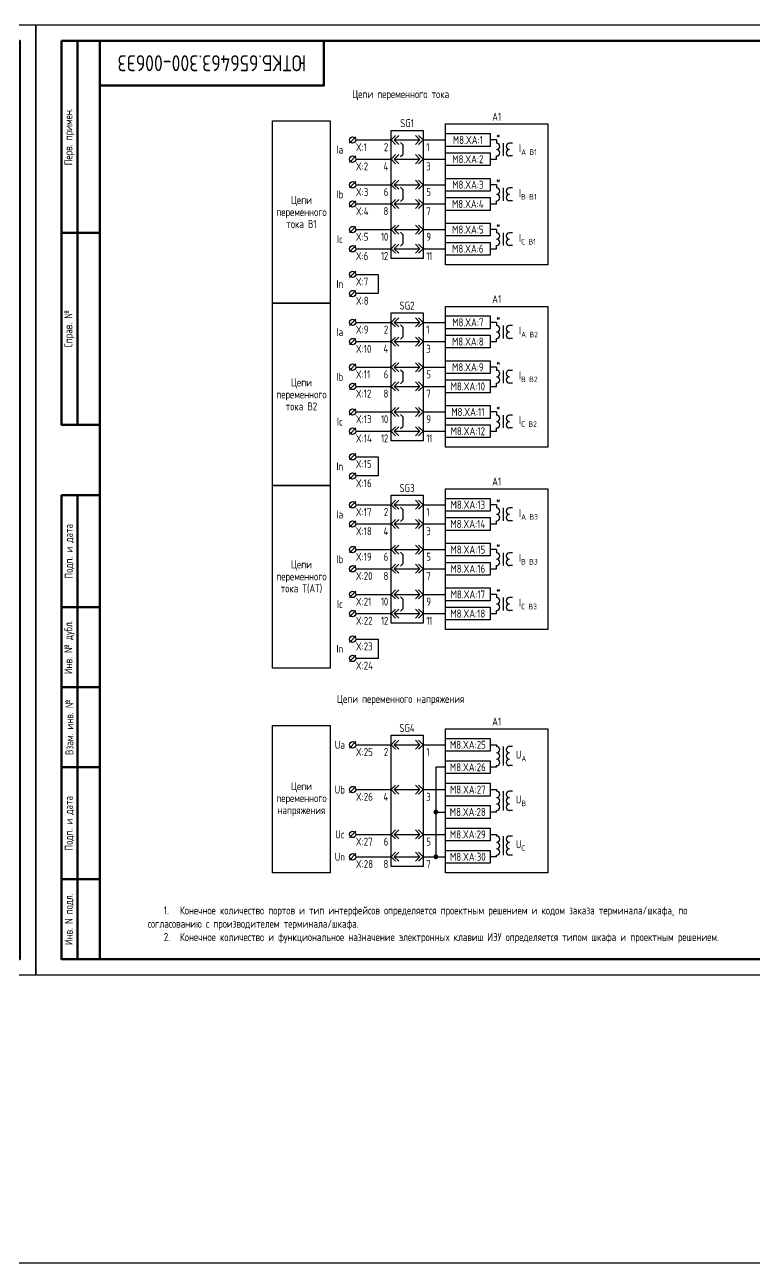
# Model space of a CAD drawing. Header units: millimetres. Extents: x -1102 to 3953, y -90 to 618.
# Drawn here: x -3.4 to 224.5, y -90 to 297 of the extents above; entities that cross this region are included whole.
import ezdxf

# ---------------------------------------------------------------- set-up
doc = ezdxf.new("R2010")
doc.units = ezdxf.units.MM
doc.styles.add('Gost_type_A', font='GOST_A.TTF')

# ---------------------------------------------------------------- blocks, each defined once
blk = doc.blocks.new('Формат_А3')
blk.add_lwpolyline([(-420, 297), (0, 297), (0, 0), (-420, 0)], close=True)
at = {"lineweight": 50}
blk.add_lwpolyline([(-400, 292), (-5, 292), (-5, 5), (-400, 5)], close=True, dxfattribs=at)
blk = doc.blocks.new('Штамп угловой верхний')
at = {"lineweight": 50}
blk.add_lwpolyline([(0, 0), (70, 0), (70, -14), (0, -14)], close=True, dxfattribs=at)
blk = doc.blocks.new('Штамп левый верхний')
at = {"lineweight": 50}
for points in [[(-12, 0), (-7, 0), (-7, -60), (-12, -60)], [(-7, 0), (0, 0), (0, -60), (-7, -60)], [(-12, -60), (-7, -60), (-7, -120), (-12, -120)], [(-7, -60), (0, -60), (0, -120), (-7, -120)]]:
    blk.add_lwpolyline(points, close=True, dxfattribs=at)
at = {"char_height": 2.5, "width": 60, "attachment_point": 5, "rotation": 90, "style": 'Gost_type_A'}
for s, insert in [('Перв. примен.', (-9.5, -30)), ('Справ. №', (-9.5, -90))]:
    blk.add_mtext(s, dxfattribs=dict(at, insert=insert))
blk = doc.blocks.new('Штамп левый нижний')
at = {"lineweight": 50}
for points in [[(-12, 145), (-7, 145), (-7, 110), (-12, 110)], [(-7, 145), (0, 145), (0, 110), (-7, 110)], [(-12, 110), (-7, 110), (-7, 85), (-12, 85)], [(-7, 110), (0, 110), (0, 85), (-7, 85)], [(-12, 85), (-7, 85), (-7, 60), (-12, 60)], [(-7, 85), (0, 85), (0, 60), (-7, 60)], [(-12, 60), (-7, 60), (-7, 25), (-12, 25)], [(-7, 60), (0, 60), (0, 25), (-7, 25)], [(-12, 25), (-7, 25), (-7, 0), (-12, 0)], [(-7, 25), (0, 25), (0, 0), (-7, 0)]]:
    blk.add_lwpolyline(points, close=True, dxfattribs=at)
at = {"char_height": 2.5, "attachment_point": 5, "rotation": 90, "style": 'Gost_type_A'}
for s, insert, width in [('Подп. и дата', (-9.5, 127.5), 35), ('Инв. № дубл.', (-9.5, 97.5), 25), ('Взам. инв. №', (-9.5, 72.5), 25), ('Подп. и дата', (-9.5, 42.5), 35), ('Инв. N подл.', (-9.5, 12.5), 25)]:
    blk.add_mtext(s, dxfattribs=dict(at, insert=insert, width=width))
blk = doc.blocks.new('БИ_разъем')
for p, q in [((0, 0), (1.41, 1.41)), ((0, 0), (1.41, 1.41)), ((0, 0), (1.41, -1.41)), ((0, 0), (1.41, -1.41)), ((1, 0), (2.41, 1.41)), ((1, 0), (2.41, -1.41)), ((1, 0), (9, 0)), ((9, 0), (7.59, 1.41)), ((9, 0), (7.59, -1.41)), ((10, 0), (8.59, 1.41)), ((10, 0), (8.59, 1.41)), ((10, 0), (8.59, -1.41)), ((10, 0), (8.59, -1.41))]:
    blk.add_line(p, q)
blk = doc.blocks.new('БИ_перемычка')
for p, q in [((2.97, -0.79), (3.67, -1.5)), ((3.67, -1.5), (3.67, -4.5)), ((2.97, -5.21), (3.67, -4.5))]:
    blk.add_line(p, q)
blk = doc.blocks.new('POINT')
at = {"const_width": 0.75}
blk.add_lwpolyline([(-0.375, 0, 1), (0.375, 0, 1)], format="xyb", close=True, dxfattribs=at)
blk = doc.blocks.new('Формат_А4')
blk.add_lwpolyline([(0, 297), (0, 0), (-210, 0), (-210, 297)], close=True)
at = {"lineweight": 50}
blk.add_lwpolyline([(-190, 292), (-5, 292), (-5, 5), (-190, 5)], close=True, dxfattribs=at)

msp = doc.modelspace()

# ---------------------------------------------------------------- linework, layer by layer
for p, q in [((100, 262), (98, 260)), ((100, 261), (111, 261)), ((121, 261), (128, 261)), ((144, 261), (142, 261)), ((100, 256), (98, 254)), ((100, 255), (110.83, 255)), ((121.17, 255), (128, 255)), ((142, 255), (144, 255)), ((100, 248), (98, 246)), ((100, 247), (110.83, 247)), ((121.17, 247), (128, 247)), ((144, 247), (142, 247)), ((100, 242), (98, 240)), ((100, 241), (110.83, 241)), ((121.17, 241), (128, 241)), ((142, 241), (144, 241)), ((100, 234), (98, 232)), ((100, 233), (110.83, 233)), ((121.17, 233), (128, 233)), ((144, 233), (142, 233)), ((100, 228), (98, 226)), ((100, 227), (110.83, 227)), ((121.17, 227), (128, 227)), ((142, 227), (144, 227)), ((100, 220), (98, 218)), ((100, 219), (107, 219)), ((107, 219), (107, 213)), ((100, 214), (98, 212)), ((107, 213), (100, 213)), ((100, 205), (98, 203)), ((100, 204), (111, 204)), ((121, 204), (128, 204)), ((144, 204), (142, 204)), ((100, 199), (98, 197)), ((100, 198), (110.83, 198)), ((121.17, 198), (128, 198)), ((142, 198), (144, 198)), ((100, 191), (98, 189)), ((100, 190), (110.83, 190)), ((121.17, 190), (128, 190)), ((144, 190), (142, 190)), ((100, 185), (98, 183)), ((100, 184), (110.83, 184)), ((121.17, 184), (128, 184)), ((142, 184), (144, 184)), ((100, 177), (98, 175)), ((100, 176), (110.83, 176)), ((121.17, 176), (128, 176)), ((144, 176), (142, 176)), ((100, 171), (98, 169)), ((100, 170), (110.83, 170)), ((121.17, 170), (128, 170)), ((142, 170), (144, 170)), ((100, 163), (98, 161)), ((100, 162), (107, 162)), ((107, 162), (107, 156)), ((100, 157), (98, 155)), ((107, 156), (100, 156)), ((100, 148), (98, 146)), ((100, 147), (111, 147)), ((121, 147), (128, 147)), ((144, 147), (142, 147)), ((100, 142), (98, 140)), ((100, 141), (110.83, 141)), ((121.17, 141), (128, 141)), ((142, 141), (144, 141)), ((100, 134), (98, 132)), ((100, 133), (110.83, 133)), ((121.17, 133), (128, 133)), ((144, 133), (142, 133)), ((100, 128), (98, 126)), ((100, 127), (110.83, 127)), ((121.17, 127), (128, 127)), ((142, 127), (144, 127)), ((100, 120), (98, 118)), ((100, 119), (110.83, 119)), ((121.17, 119), (128, 119)), ((144, 119), (142, 119)), ((100, 114), (98, 112)), ((100, 113), (110.83, 113)), ((121.17, 113), (128, 113)), ((142, 113), (144, 113)), ((100, 106), (98, 104)), ((100, 105), (107, 105)), ((107, 105), (107, 99)), ((100, 100), (98, 98)), ((107, 99), (100, 99)), ((100, 73), (98, 71)), ((100, 72), (111, 72)), ((121, 72), (128, 72)), ((128, 65), (125, 65)), ((125, 65), (125, 37)), ((100, 59), (98, 57)), ((100, 58), (110.83, 58)), ((121.17, 58), (128, 58)), ((125, 51), (128, 51)), ((100, 45), (98, 43)), ((100, 44), (110.83, 44)), ((121.17, 44), (128, 44)), ((100, 38), (98, 36)), ((100, 37), (110.83, 37)), ((121.17, 37), (128, 37))]:
    msp.add_line(p, q)
at = {"ltscale": 4}
for p, q in [((144, 261), (144, 260)), ((144, 260.5), (144, 260)), ((146, 260), (146, 256)), ((146, 260), (146, 256)), ((149, 260), (148, 260)), ((149, 260), (148, 260)), ((144, 255), (144, 256)), ((149, 256), (148, 256)), ((149, 256), (148, 256)), ((144, 247), (144, 246)), ((144, 246.5), (144, 246)), ((146, 246), (146, 242)), ((146, 246), (146, 242)), ((149, 246), (148, 246)), ((149, 246), (148, 246)), ((144, 241), (144, 242)), ((149, 242), (148, 242)), ((149, 242), (148, 242)), ((144, 233), (144, 232)), ((144, 232.5), (144, 232)), ((146, 232), (146, 228)), ((146, 232), (146, 228)), ((149, 232), (148, 232)), ((149, 232), (148, 232)), ((144, 227), (144, 228)), ((149, 228), (148, 228)), ((149, 228), (148, 228)), ((144, 204), (144, 203)), ((144, 203.5), (144, 203)), ((146, 203), (146, 199)), ((146, 203), (146, 199)), ((149, 203), (148, 203)), ((149, 203), (148, 203)), ((144, 198), (144, 199)), ((149, 199), (148, 199)), ((149, 199), (148, 199)), ((144, 190), (144, 189)), ((144, 189.5), (144, 189)), ((146, 189), (146, 185)), ((146, 189), (146, 185)), ((149, 189), (148, 189)), ((149, 189), (148, 189)), ((144, 184), (144, 185)), ((149, 185), (148, 185)), ((149, 185), (148, 185)), ((144, 176), (144, 175)), ((144, 175.5), (144, 175)), ((146, 175), (146, 171)), ((146, 175), (146, 171)), ((149, 175), (148, 175)), ((149, 175), (148, 175)), ((144, 170), (144, 171)), ((149, 171), (148, 171)), ((149, 171), (148, 171)), ((144, 147), (144, 146)), ((144, 146.5), (144, 146)), ((146, 146), (146, 142)), ((146, 146), (146, 142)), ((149, 146), (148, 146)), ((149, 146), (148, 146)), ((144, 141), (144, 142)), ((149, 142), (148, 142)), ((149, 142), (148, 142)), ((144, 133), (144, 132)), ((144, 132.5), (144, 132)), ((146, 132), (146, 128)), ((146, 132), (146, 128)), ((149, 132), (148, 132)), ((149, 132), (148, 132)), ((144, 127), (144, 128)), ((149, 128), (148, 128)), ((149, 128), (148, 128)), ((144, 119), (144, 118)), ((144, 118.5), (144, 118)), ((146, 118), (146, 114)), ((146, 118), (146, 114)), ((149, 118), (148, 118)), ((149, 118), (148, 118)), ((144, 113), (144, 114)), ((149, 114), (148, 114)), ((149, 114), (148, 114)), ((142, 72), (144, 72)), ((144, 72), (144, 71.5)), ((144, 72), (144, 71.5)), ((146, 71.5), (146, 67.5)), ((149, 71.5), (148, 71.5)), ((146, 69.5), (146, 65.5)), ((144, 65), (142, 65)), ((144, 65), (144, 65.5)), ((149, 65.5), (148, 65.5)), ((142, 58), (144, 58)), ((144, 58), (144, 57.5)), ((144, 58), (144, 57.5)), ((146, 57.5), (146, 53.5)), ((146, 55.5), (146, 51.5)), ((149, 57.5), (148, 57.5)), ((144, 51), (142, 51)), ((144, 51), (144, 51.5)), ((149, 51.5), (148, 51.5)), ((142, 44), (144, 44)), ((144, 44), (144, 43.5)), ((144, 44), (144, 43.5)), ((146, 43.5), (146, 39.5)), ((149, 43.5), (148, 43.5)), ((146, 41.5), (146, 37.5)), ((144, 37), (142, 37)), ((144, 37), (144, 37.5)), ((149, 37.5), (148, 37.5))]:
    msp.add_line(p, q, dxfattribs=at)
for points in [[(-1102, 618), (3953, 618), (3953, -90), (-1102, -90)], [(92, 210), (74, 210), (74, 267), (92, 267)], [(111, 264), (121, 264), (121, 224), (111, 224)], [(128, 266), (160, 266), (160, 222), (128, 222)], [(128, 263), (142, 263), (142, 259), (128, 259)], [(128, 257), (142, 257), (142, 253), (128, 253)], [(128, 249), (142, 249), (142, 245), (128, 245)], [(128, 243), (142, 243), (142, 239), (128, 239)], [(128, 235), (142, 235), (142, 231), (128, 231)], [(128, 229), (142, 229), (142, 225), (128, 225)], [(92, 153), (74, 153), (74, 210), (92, 210)], [(128, 209), (160, 209), (160, 165), (128, 165)], [(111, 207), (121, 207), (121, 167), (111, 167)], [(128, 206), (142, 206), (142, 202), (128, 202)], [(128, 200), (142, 200), (142, 196), (128, 196)], [(128, 192), (142, 192), (142, 188), (128, 188)], [(128, 186), (142, 186), (142, 182), (128, 182)], [(128, 178), (142, 178), (142, 174), (128, 174)], [(128, 172), (142, 172), (142, 168), (128, 168)], [(92, 96), (74, 96), (74, 153), (92, 153)], [(128, 152), (160, 152), (160, 108), (128, 108)], [(111, 150), (121, 150), (121, 110), (111, 110)], [(128, 149), (142, 149), (142, 145), (128, 145)], [(128, 143), (142, 143), (142, 139), (128, 139)], [(128, 135), (142, 135), (142, 131), (128, 131)], [(128, 129), (142, 129), (142, 125), (128, 125)], [(128, 121), (142, 121), (142, 117), (128, 117)], [(128, 115), (142, 115), (142, 111), (128, 111)], [(92, 32), (74, 32), (74, 78), (92, 78)], [(111, 75), (121, 75), (121, 34), (111, 34)], [(128, 77), (160, 77), (160, 32), (128, 32)], [(128, 74), (142, 74), (142, 70), (128, 70)], [(128, 67), (142, 67), (142, 63), (128, 63)], [(128, 60), (142, 60), (142, 56), (128, 56)], [(128, 53), (142, 53), (142, 49), (128, 49)], [(128, 46), (142, 46), (142, 42), (128, 42)], [(128, 39), (142, 39), (142, 35), (128, 35)]]:
    msp.add_lwpolyline(points, close=True)
for centre in [(99, 261), (99, 255), (99, 247), (99, 241), (99, 233), (99, 227), (99, 219), (99, 213), (99, 204), (99, 198), (99, 190), (99, 184), (99, 176), (99, 170), (99, 162), (99, 156), (99, 147), (99, 141), (99, 133), (99, 127), (99, 119), (99, 113), (99, 105), (99, 99), (99, 72), (99, 58), (99, 44), (99, 37)]:
    msp.add_circle(centre, 1)
for centre, start, end in [((144, 259), 270, 90), ((144, 259), 270, 90), ((148, 259), 90, 270), ((148, 259), 90, 270), ((144, 257), 270, 90), ((144, 257), 270, 90), ((148, 257), 90, 270), ((148, 257), 90, 270), ((144, 245), 270, 90), ((144, 245), 270, 90), ((144, 243), 270, 90), ((144, 243), 270, 90), ((148, 245), 90, 270), ((148, 245), 90, 270), ((148, 243), 90, 270), ((148, 243), 90, 270), ((144, 231), 270, 90), ((144, 231), 270, 90), ((144, 229), 270, 90), ((144, 229), 270, 90), ((148, 231), 90, 270), ((148, 231), 90, 270), ((148, 229), 90, 270), ((148, 229), 90, 270), ((144, 202), 270, 90), ((144, 202), 270, 90), ((148, 202), 90, 270), ((148, 202), 90, 270), ((144, 200), 270, 90), ((144, 200), 270, 90), ((148, 200), 90, 270), ((148, 200), 90, 270), ((144, 188), 270, 90), ((144, 188), 270, 90), ((144, 186), 270, 90), ((144, 186), 270, 90), ((148, 188), 90, 270), ((148, 188), 90, 270), ((148, 186), 90, 270), ((148, 186), 90, 270), ((144, 174), 270, 90), ((144, 174), 270, 90), ((148, 174), 90, 270), ((148, 174), 90, 270), ((144, 172), 270, 90), ((144, 172), 270, 90), ((148, 172), 90, 270), ((148, 172), 90, 270), ((144, 145), 270, 90), ((144, 145), 270, 90), ((144, 143), 270, 90), ((144, 143), 270, 90), ((148, 145), 90, 270), ((148, 145), 90, 270), ((148, 143), 90, 270), ((148, 143), 90, 270), ((144, 131), 270, 90), ((144, 131), 270, 90), ((148, 131), 90, 270), ((148, 131), 90, 270), ((144, 129), 270, 90), ((144, 129), 270, 90), ((148, 129), 90, 270), ((148, 129), 90, 270), ((144, 117), 270, 90), ((144, 117), 270, 90), ((148, 117), 90, 270), ((148, 117), 90, 270), ((144, 115), 270, 90), ((144, 115), 270, 90), ((148, 115), 90, 270), ((148, 115), 90, 270), ((144, 70.5), 270, 90), ((148, 70.5), 90, 270), ((148, 70.5), 90, 270), ((144, 68.5), 270, 90), ((144, 66.5), 270, 90), ((148, 68.5), 90, 270), ((148, 68.5), 90, 270), ((148, 66.5), 90, 270), ((144, 56.5), 270, 90), ((144, 54.5), 270, 90), ((148, 56.5), 90, 270), ((148, 56.5), 90, 270), ((148, 54.5), 90, 270), ((148, 54.5), 90, 270), ((144, 52.5), 270, 90), ((148, 52.5), 90, 270), ((144, 42.5), 270, 90), ((148, 42.5), 90, 270), ((148, 42.5), 90, 270), ((144, 40.5), 270, 90), ((144, 38.5), 270, 90), ((148, 40.5), 90, 270), ((148, 40.5), 90, 270), ((148, 38.5), 90, 270)]:
    msp.add_arc(centre, 1, start, end, dxfattribs=at)

# ---------------------------------------------------------------- block references
for name, p in [('Формат_А4', (0, 0)), ('Формат_А3', (420, 0)), ('Штамп левый верхний', (20, 292)), ('Штамп угловой верхний', (20, 292)), ('БИ_разъем', (111, 261)), ('БИ_перемычка', (111, 261)), ('БИ_разъем', (111, 255)), ('БИ_разъем', (111, 247)), ('БИ_перемычка', (111, 247)), ('БИ_разъем', (111, 241)), ('БИ_разъем', (111, 233)), ('БИ_перемычка', (111, 233)), ('БИ_разъем', (111, 227)), ('БИ_разъем', (111, 204)), ('БИ_перемычка', (111, 204)), ('БИ_разъем', (111, 198)), ('БИ_разъем', (111, 190)), ('БИ_перемычка', (111, 190)), ('БИ_разъем', (111, 184)), ('БИ_разъем', (111, 176)), ('БИ_перемычка', (111, 176)), ('БИ_разъем', (111, 170)), ('Штамп левый нижний', (20, 5)), ('БИ_разъем', (111, 147)), ('БИ_перемычка', (111, 147)), ('БИ_разъем', (111, 141)), ('БИ_разъем', (111, 133)), ('БИ_перемычка', (111, 133)), ('БИ_разъем', (111, 127)), ('БИ_разъем', (111, 119)), ('БИ_перемычка', (111, 119)), ('БИ_разъем', (111, 113)), ('БИ_разъем', (111, 72)), ('БИ_разъем', (111, 58)), ('POINT', (125, 51)), ('БИ_разъем', (111, 44)), ('БИ_разъем', (111, 37)), ('POINT', (125, 37))]:
    msp.add_blockref(name, p)

# ---------------------------------------------------------------- texts
at = {"insert": (55, 285), "char_height": 5, "width": 70, "attachment_point": 5, "rotation": 180, "style": 'Gost_type_A'}
msp.add_mtext('ЮТКБ.656463.300-006Э3', dxfattribs=at)
at = {"char_height": 2.5, "line_spacing_factor": 0.9, "style": 'Gost_type_A'}
for s, insert, width, attachment_point in [('Цепи переменного тока', (114, 275), 288, 5), ('SG1', (116, 265), 10, 8), ('A1', (144, 267), 32, 8), ('X:1', (100, 260), 10, 1), ('{\\T0.9;2}', (110, 260), 5, 3), ('{\\T0.9;1}', (122, 260), 5, 1), ('Ia', (95, 258), 6, 5), ('X:2', (100, 254), 10, 1), ('{\\T0.9;4}', (110, 254), 5, 3), ('{\\T0.9;3}', (122, 254), 5, 1), ('Ib', (95, 244), 6, 5), ('X:3', (100, 246), 10, 1), ('{\\T0.9;6}', (110, 246), 5, 3), ('{\\T0.9;5}', (122, 246), 5, 1), ('Цепи переменного тока В1', (83, 238.5), 18, 5), ('X:4', (100, 240), 10, 1), ('{\\T0.9;8}', (110, 240), 5, 3), ('{\\T0.9;7}', (122, 240), 5, 1), ('Ic', (95, 230), 6, 5), ('X:5', (100, 232), 10, 1), ('{\\T0.9;10}', (110, 232), 5, 3), ('{\\T0.9;9}', (122, 232), 5, 1), ('X:6', (100, 226), 10, 1), ('{\\T0.9;12}', (110, 226), 5, 3), ('{\\T0.9;11}', (122, 226), 5, 1), ('In', (95, 216), 6, 5), ('X:7', (100, 218), 10, 1), ('X:8', (100, 212), 10, 1), ('SG2', (116, 208), 10, 8), ('A1', (144, 210), 32, 8), ('Ia', (95, 201), 6, 5), ('X:9', (100, 203), 10, 1), ('{\\T0.9;2}', (110, 203), 5, 3), ('{\\T0.9;1}', (122, 203), 5, 1), ('X:10', (100, 197), 10, 1), ('{\\T0.9;4}', (110, 197), 5, 3), ('{\\T0.9;3}', (122, 197), 5, 1), ('Цепи переменного тока В2', (83, 181.5), 18, 5), ('Ib', (95, 187), 6, 5), ('X:11', (100, 189), 10, 1), ('{\\T0.9;6}', (110, 189), 5, 3), ('{\\T0.9;5}', (122, 189), 5, 1), ('X:12', (100, 183), 10, 1), ('{\\T0.9;8}', (110, 183), 5, 3), ('{\\T0.9;7}', (122, 183), 5, 1), ('Ic', (95, 173), 6, 5), ('X:13', (100, 175), 10, 1), ('{\\T0.9;10}', (110, 175), 5, 3), ('{\\T0.9;9}', (122, 175), 5, 1), ('X:14', (100, 169), 10, 1), ('{\\T0.9;12}', (110, 169), 5, 3), ('{\\T0.9;11}', (122, 169), 5, 1), ('In', (95, 159), 6, 5), ('X:15', (100, 161), 10, 1), ('X:16', (100, 155), 10, 1), ('A1', (144, 153), 32, 8), ('SG3', (116, 151), 10, 8), ('Ia', (95, 144), 6, 5), ('X:17', (100, 146), 10, 1), ('{\\T0.9;2}', (110, 146), 5, 3), ('{\\T0.9;1}', (122, 146), 5, 1), ('X:18', (100, 140), 10, 1), ('{\\T0.9;4}', (110, 140), 5, 3), ('{\\T0.9;3}', (122, 140), 5, 1), ('X:19', (100, 132), 10, 1), ('{\\T0.9;6}', (110, 132), 5, 3), ('{\\T0.9;5}', (122, 132), 5, 1), ('Цепи переменного тока Т(АТ)', (83, 124.5), 18, 5), ('Ib', (95, 130), 6, 5), ('X:20', (100, 126), 10, 1), ('{\\T0.9;8}', (110, 126), 5, 3), ('{\\T0.9;7}', (122, 126), 5, 1), ('Ic', (95, 116), 6, 5), ('X:21', (100, 118), 10, 1), ('{\\T0.9;10}', (110, 118), 5, 3), ('{\\T0.9;9}', (122, 118), 5, 1), ('X:22', (100, 112), 10, 1), ('{\\T0.9;12}', (110, 112), 5, 3), ('{\\T0.9;11}', (122, 112), 5, 1), ('In', (95, 102), 6, 5), ('X:23', (100, 104), 10, 1), ('X:24', (100, 98), 10, 1), ('Цепи переменного напряжения', (114, 86), 288, 5), ('SG4', (116, 76), 10, 8), ('A1', (144, 78), 32, 8), ('Ua', (95, 72), 6, 5), ('X:25', (100, 71), 10, 1), ('{\\T0.9;2}', (110, 71), 5, 3), ('{\\T0.9;1}', (122, 71), 5, 1), ('Цепи переменного напряжения', (83, 55), 18, 5), ('Ub', (95, 58), 6, 5), ('X:26', (100, 57), 10, 1), ('{\\T0.9;4}', (110, 57), 5, 3), ('{\\T0.9;3}', (122, 57), 5, 1), ('Uc', (95, 44), 6, 5), ('X:27', (100, 43), 10, 1), ('{\\T0.9;6}', (110, 43), 5, 3), ('{\\T0.9;5}', (122, 43), 5, 1), ('Un', (95, 37), 6, 5), ('X:28', (100, 36), 10, 1), ('{\\T0.9;8}', (110, 36), 5, 3), ('{\\T0.9;7}', (122, 36), 5, 1)]:
    msp.add_mtext(s, dxfattribs=dict(at, insert=insert, width=width, attachment_point=attachment_point))
at = {"char_height": 2.5, "style": 'Gost_type_A'}
for s, insert, width, attachment_point in [('M8.XA:1', (135, 261), 14, 5), ('*', (144.5, 262.5), 3, 5), ('\\A1;I{\\H0.7x;\\S^ A B1;}', (151, 258), 8, 4), ('M8.XA:2', (134.99, 255), 14.018, 5), ('M8.XA:3', (135, 247), 14, 5), ('*', (144.5, 248.5), 3, 5), ('\\A1;I{\\H0.7x;\\S^ B B1;}', (151, 244), 8, 4), ('M8.XA:4', (134.99, 240.99), 14.018, 5), ('M8.XA:5', (135, 233), 14, 5), ('*', (144.5, 234.5), 3, 5), ('\\A1;I{\\H0.7x;\\S^ C B1;}', (151, 230), 8, 4), ('M8.XA:6', (134.99, 226.99), 14.018, 5), ('M8.XA:7', (135, 204), 14, 5), ('*', (144.5, 205.5), 3, 5), ('\\A1;I{\\H0.7x;\\S^ A B2;}', (151, 201), 8, 4), ('M8.XA:8', (134.99, 197.99), 14.018, 5), ('M8.XA:9', (135, 190), 14, 5), ('*', (144.5, 191.5), 3, 5), ('\\A1;I{\\H0.7x;\\S^ B B2;}', (151, 187), 8, 4), ('M8.XA:10', (134.99, 183.99), 14.018, 5), ('M8.XA:11', (135, 176), 14, 5), ('*', (144.5, 177.5), 3, 5), ('\\A1;I{\\H0.7x;\\S^ C B2;}', (151, 173), 8, 4), ('M8.XA:12', (134.99, 170), 14.018, 5), ('M8.XA:13', (135, 147.01), 14, 5), ('*', (144.5, 148.5), 3, 5), ('\\A1;I{\\H0.7x;\\S^ A B3;}', (151, 144), 10.8818, 4), ('M8.XA:14', (134.99, 141), 14.018, 5), ('M8.XA:15', (135, 133), 14, 5), ('*', (144.5, 134.5), 3, 5), ('\\A1;I{\\H0.7x;\\S^ B B3;}', (151, 130), 8, 4), ('M8.XA:16', (134.99, 126.99), 14.018, 5), ('M8.XA:17', (135, 119), 14, 5), ('*', (144.5, 120.5), 3, 5), ('\\A1;I{\\H0.7x;\\S^ C B3;}', (151, 116), 8, 4), ('M8.XA:18', (134.99, 112.99), 14.018, 5), ('M8.XA:25', (135, 72), 14, 5), ('\\A1;U{\\H0.7x;\\S^ A;}', (150, 68.5), 12, 4), ('M8.XA:26', (134.99, 65), 14.018, 5), ('M8.XA:27', (134.99, 58), 14.018, 5), ('\\A1;U{\\H0.7x;\\S^ B;}', (150, 54.5), 12, 4), ('M8.XA:28', (134.99, 51), 14.018, 5), ('M8.XA:29', (134.99, 44), 14.018, 5), ('\\A1;U{\\H0.7x;\\S^ С;}', (150, 40.5), 12, 4), ('M8.XA:30', (134.99, 37), 14.018, 5), ('\\A1;\\P\\P\\pxi2,t4;1.^IКонечное количество портов и тип интерфейсов определяется проектным решением и кодом заказа терминала/шкафа, по согласованию с производителем терминала/шкафа.\\P2.^IКонечное количество и функциональное назначение электронных клавиш ИЭУ определяется типом шкафа и проектным решением.', (35, 10), 183, 7)]:
    msp.add_mtext(s, dxfattribs=dict(at, insert=insert, width=width, attachment_point=attachment_point))

doc.saveas('drawing.dxf')
